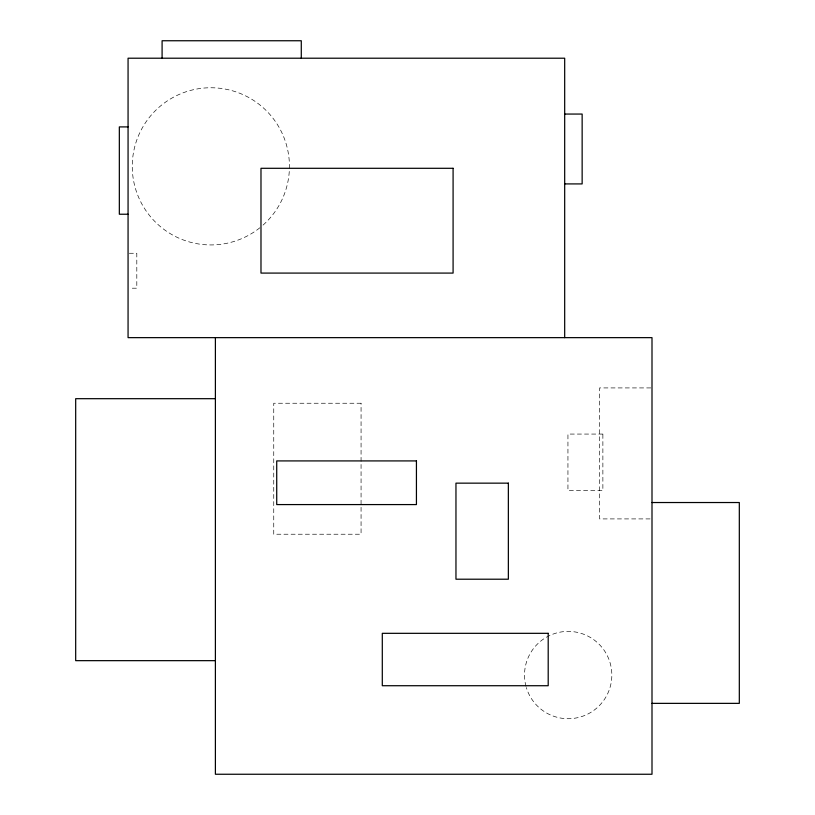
<?xml version="1.0" encoding="UTF-8"?>
<svg xmlns="http://www.w3.org/2000/svg" width="815" height="815" viewBox="0 0 815 815"><rect width="100%" height="100%" fill="white"/><g stroke="black" fill="none" stroke-linecap="round" stroke-linejoin="round"><path stroke-width="0.61" stroke-dasharray="4.08 3.06" d="M129.32 253.271L136.808 253.271L136.808 288.204L129.32 288.204M650.757 387.92L599.606 387.92L599.606 518.911L650.757 518.911M526.001 686.352A43.664 43.664 0 0 1 579.068 632.776A43.664 43.664 0 0 1 599.636 705.332A43.664 43.664 0 0 1 526.347 687.565M259.853 227.782A78.586 78.586 0 0 1 133.324 179.259A78.586 78.586 0 0 1 237.287 92.34A78.586 78.586 0 0 1 262.624 225.46M361.065 403.242L273.748 403.242L273.748 534.222L361.065 534.222L361.065 403.242M602.876 434.069L567.943 434.069L567.943 490.589L602.876 490.589L602.876 434.069"/><path stroke-width="1.22" d="M564.683 114.059L582.144 114.059L582.144 183.915L564.683 183.915M128.067 126.906L119.336 126.906L119.336 214.233L128.067 214.233M215.394 398.688L75.683 398.688L75.683 660.659L215.394 660.659M652 502.529L739.317 502.529L739.317 703.365L652 703.365M564.683 337.644L564.683 58.211L128.067 58.211L128.067 337.644L652 337.644L652 774.25L215.394 774.25L215.394 337.644M301.285 58.211L301.285 40.75L162.093 40.75L162.093 58.211M453.089 168.297L260.983 168.297L260.983 273.086L453.089 273.086L453.089 168.297M416.434 460.913L276.723 460.913L276.723 504.577L416.434 504.577L416.434 460.913M508.356 483.152L455.962 483.152L455.962 579.21L508.356 579.21L508.356 483.152M548.2 633.326L382.296 633.326L382.296 685.721L548.2 685.721L548.2 633.326"/></g></svg>
